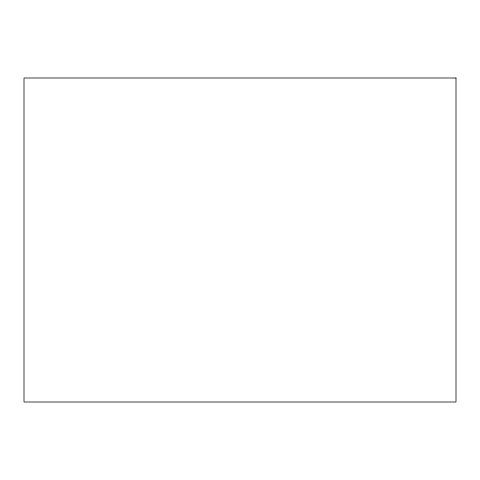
<?xml version="1.0" encoding="UTF-8"?>
<svg xmlns="http://www.w3.org/2000/svg" width="480" height="480" viewBox="0 0 480 480"><rect width="100%" height="100%" fill="white"/><g stroke="black" fill="none" stroke-linecap="round" stroke-linejoin="round"><path stroke-width="0.72" d="M456 78L24 78L24 402L456 402L456 78"/></g></svg>
